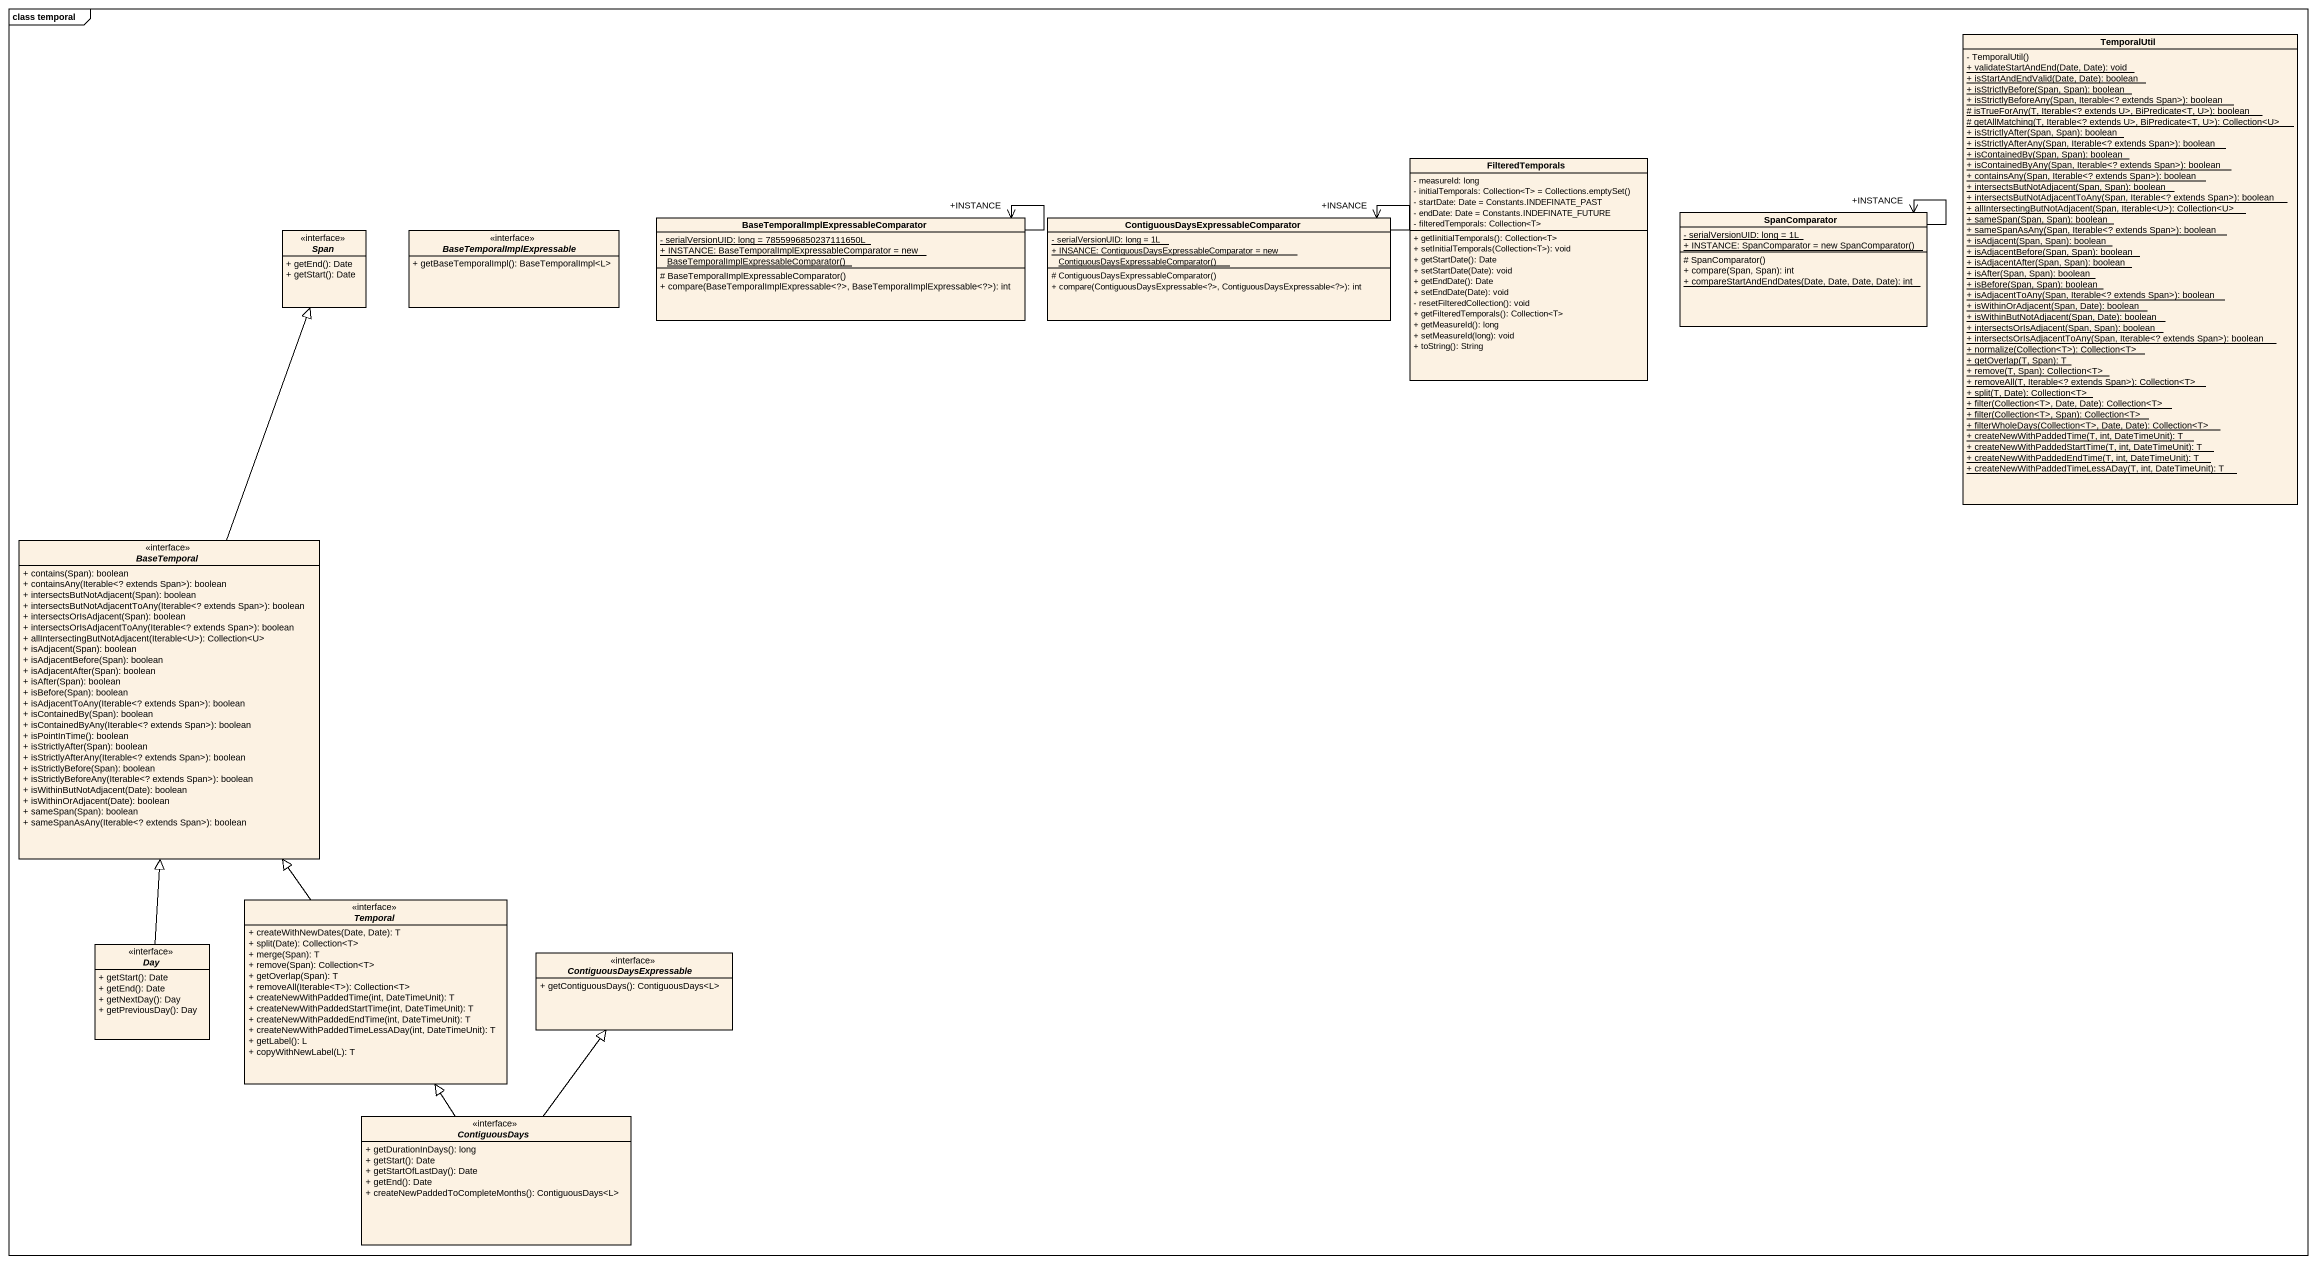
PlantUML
@startuml
mainframe class temporal
hide circle
hide empty members
skinparam classAttributeIconSize 0
class TemporalUtil {
  - TemporalUtil()
  {static} + validateStartAndEnd(Date, Date): void
  {static} + isStartAndEndValid(Date, Date): boolean
  {static} + isStrictlyBefore(Span, Span): boolean
  {static} + isStrictlyBeforeAny(Span, Iterable<? extends Span>): boolean
  {static} # isTrueForAny(T, Iterable<? extends U>, BiPredicate<T, U>): boolean
  {static} # getAllMatching(T, Iterable<? extends U>, BiPredicate<T, U>): Collection~<U>
  {static} + isStrictlyAfter(Span, Span): boolean
  {static} + isStrictlyAfterAny(Span, Iterable<? extends Span>): boolean
  {static} + isContainedBy(Span, Span): boolean
  {static} + isContainedByAny(Span, Iterable<? extends Span>): boolean
  {static} + containsAny(Span, Iterable<? extends Span>): boolean
  {static} + intersectsButNotAdjacent(Span, Span): boolean
  {static} + intersectsButNotAdjacentToAny(Span, Iterable<? extends Span>): boolean
  {static} + allIntersectingButNotAdjacent(Span, Iterable~<U>): Collection~<U>
  {static} + sameSpan(Span, Span): boolean
  {static} + sameSpanAsAny(Span, Iterable<? extends Span>): boolean
  {static} + isAdjacent(Span, Span): boolean
  {static} + isAdjacentBefore(Span, Span): boolean
  {static} + isAdjacentAfter(Span, Span): boolean
  {static} + isAfter(Span, Span): boolean
  {static} + isBefore(Span, Span): boolean
  {static} + isAdjacentToAny(Span, Iterable<? extends Span>): boolean
  {static} + isWithinOrAdjacent(Span, Date): boolean
  {static} + isWithinButNotAdjacent(Span, Date): boolean
  {static} + intersectsOrIsAdjacent(Span, Span): boolean
  {static} + intersectsOrIsAdjacentToAny(Span, Iterable<? extends Span>): boolean
  {static} + normalize(Collection<T>): Collection<T>
  {static} + getOverlap(T, Span): T
  {static} + remove(T, Span): Collection<T>
  {static} + removeAll(T, Iterable<? extends Span>): Collection<T>
  {static} + split(T, Date): Collection<T>
  {static} + filter(Collection<T>, Date, Date): Collection<T>
  {static} + filter(Collection<T>, Span): Collection<T>
  {static} + filterWholeDays(Collection<T>, Date, Date): Collection<T>
  {static} + createNewWithPaddedTime(T, int, DateTimeUnit): T
  {static} + createNewWithPaddedStartTime(T, int, DateTimeUnit): T
  {static} + createNewWithPaddedEndTime(T, int, DateTimeUnit): T
  {static} + createNewWithPaddedTimeLessADay(T, int, DateTimeUnit): T
}
class FilteredTemporals {
  - measureId: long
  {field} - initialTemporals: Collection<T> = Collections.emptySet()
  - startDate: Date = Constants.INDEFINATE_PAST
  - endDate: Date = Constants.INDEFINATE_FUTURE
  - filteredTemporals: Collection<T>
  + getIinitialTemporals(): Collection<T>
  + setInitialTemporals(Collection<T>): void
  + getStartDate(): Date
  + setStartDate(Date): void
  + getEndDate(): Date
  + setEndDate(Date): void
  - resetFilteredCollection(): void
  + getFilteredTemporals(): Collection<T>
  + getMeasureId(): long
  + setMeasureId(long): void
  + toString(): String
}
class "BaseTemporalImplExpressableComparator" as BaseTemporalImplExpressableC {
  {static} - serialVersionUID: long = 7855996850237111650L
  {static} {field} + INSTANCE: BaseTemporalImplExpressableComparator = new BaseTemporalImplExpressableComparator()
  # BaseTemporalImplExpressableComparator()
  + compare(BaseTemporalImplExpressable<?>, BaseTemporalImplExpressable<?>): int
}
class "ContiguousDaysExpressableComparator" as ContiguousDaysExpressableCom {
  {static} - serialVersionUID: long = 1L
  {static} {field} + INSANCE: ContiguousDaysExpressableComparator = new ContiguousDaysExpressableComparator()
  # ContiguousDaysExpressableComparator()
  + compare(ContiguousDaysExpressable<?>, ContiguousDaysExpressable<?>): int
}
class SpanComparator {
  {static} - serialVersionUID: long = 1L
  {static} {field} + INSTANCE: SpanComparator = new SpanComparator()
  # SpanComparator()
  + compare(Span, Span): int
  {static} + compareStartAndEndDates(Date, Date, Date, Date): int
}
interface Span <<interface>> {
  + getEnd(): Date
  + getStart(): Date
}
interface BaseTemporalImplExpressable <<interface>> {
  + getBaseTemporalImpl(): BaseTemporalImpl<L>
}
interface BaseTemporal <<interface>> {
  + contains(Span): boolean
  + containsAny(Iterable<? extends Span>): boolean
  + intersectsButNotAdjacent(Span): boolean
  + intersectsButNotAdjacentToAny(Iterable<? extends Span>): boolean
  + intersectsOrIsAdjacent(Span): boolean
  + intersectsOrIsAdjacentToAny(Iterable<? extends Span>): boolean
  + allIntersectingButNotAdjacent(Iterable~<U>): Collection~<U>
  + isAdjacent(Span): boolean
  + isAdjacentBefore(Span): boolean
  + isAdjacentAfter(Span): boolean
  + isAfter(Span): boolean
  + isBefore(Span): boolean
  + isAdjacentToAny(Iterable<? extends Span>): boolean
  + isContainedBy(Span): boolean
  + isContainedByAny(Iterable<? extends Span>): boolean
  + isPointInTime(): boolean
  + isStrictlyAfter(Span): boolean
  + isStrictlyAfterAny(Iterable<? extends Span>): boolean
  + isStrictlyBefore(Span): boolean
  + isStrictlyBeforeAny(Iterable<? extends Span>): boolean
  + isWithinButNotAdjacent(Date): boolean
  + isWithinOrAdjacent(Date): boolean
  + sameSpan(Span): boolean
  + sameSpanAsAny(Iterable<? extends Span>): boolean
}
interface Temporal <<interface>> {
  + createWithNewDates(Date, Date): T
  + split(Date): Collection<T>
  + merge(Span): T
  + remove(Span): Collection<T>
  + getOverlap(Span): T
  + removeAll(Iterable<T>): Collection<T>
  + createNewWithPaddedTime(int, DateTimeUnit): T
  + createNewWithPaddedStartTime(int, DateTimeUnit): T
  + createNewWithPaddedEndTime(int, DateTimeUnit): T
  + createNewWithPaddedTimeLessADay(int, DateTimeUnit): T
  + getLabel(): L
  + copyWithNewLabel(L): T
}
interface Day <<interface>> {
  + getStart(): Date
  + getEnd(): Date
  + getNextDay(): Day
  + getPreviousDay(): Day
}
interface ContiguousDaysExpressable <<interface>> {
  + getContiguousDays(): ContiguousDays<L>
}
interface ContiguousDays <<interface>> {
  + getDurationInDays(): long
  + getStart(): Date
  + getStartOfLastDay(): Date
  + getEnd(): Date
  + createNewPaddedToCompleteMonths(): ContiguousDays<L>
}
BaseTemporalImplExpressableC --> "+INSTANCE" BaseTemporalImplExpressableC
ContiguousDaysExpressableCom --> "+INSANCE" ContiguousDaysExpressableCom
SpanComparator --> "+INSTANCE" SpanComparator
BaseTemporal -up-|> Span
Temporal -up-|> BaseTemporal
Day -up-|> BaseTemporal
ContiguousDays -up-|> Temporal
ContiguousDays -up-|> ContiguousDaysExpressable
@enduml
